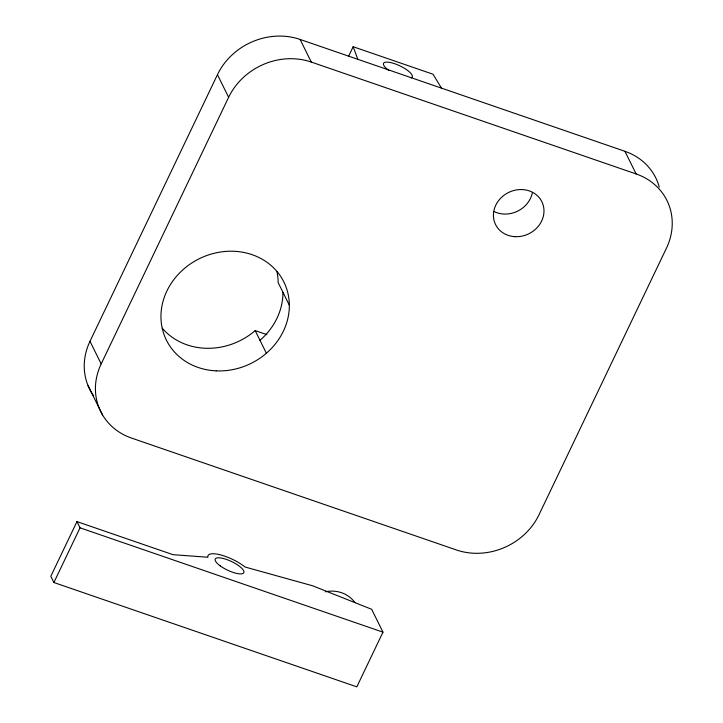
<?xml version="1.0" encoding="UTF-8"?>
<svg xmlns="http://www.w3.org/2000/svg" width="723" height="723" viewBox="0 0 723 723"><rect width="100%" height="100%" fill="white"/><g stroke="black" fill="none" stroke-linecap="round" stroke-linejoin="round"><path stroke-width="1.08" d="M93.665 395.852A63.552 56.629 -26.3 0 1 89.995 341.292L217.451 74.668A63.552 56.629 -26.3 0 1 300.09 39.431L624.943 151.315A63.552 56.629 -26.3 0 1 659.277 187.121M101.175 363.922L228.631 97.298A63.552 56.629 -26.3 0 1 311.279 62.061L636.132 173.945A63.552 56.629 -26.3 0 1 666.479 248.097L539.024 514.722A63.552 56.629 -26.3 0 1 456.385 549.95L131.532 438.075A63.552 56.629 -26.3 0 1 101.175 363.922L89.995 341.292M76.954 521.599L50.809 576.294L53.891 582.521L356.828 686.85L382.973 632.155L371.667 609.29L312.607 585.784L245.115 567.04A23.805 7.149 25.5 0 0 220.614 554.903A23.805 7.149 25.5 0 0 207.899 557.243L173.005 554.677L76.954 521.599L80.036 527.826L382.973 632.155M53.891 582.521L80.036 527.826M348.495 56.484L353.158 46.724L433.032 74.225L441.753 88.604M162.259 328.197A65.54 58.391 -26.3 0 0 255.192 330.61L266.895 334.632M624.943 151.315L636.132 173.945M300.09 39.431L311.279 62.061M217.451 74.668L228.631 97.298M289.336 305.214L278.147 282.585A65.54 58.391 -26.3 0 0 276.936 271.523M255.192 330.61L266.38 353.24M88.052 385.666L102.539 414.93M353.158 46.724L357.84 59.34M389.046 70.547A15.888 4.772 25.5 0 1 385.73 62.151A15.888 4.772 25.5 0 1 404.699 68.459A15.888 4.772 25.5 0 1 411.197 77.912M532.39 192.625A25.82 23 -26.3 0 1 494.107 211.541M282.946 292.282A65.54 58.391 -26.3 0 1 259.982 340.307M325.296 591.812A28.595 26.615 -11.2 0 1 354.903 602.557M216.168 370.863A65.54 58.391 -26.3 0 0 284.681 283.696A65.54 58.391 -26.3 0 0 174.577 278.662A65.54 58.391 -26.3 0 0 216.168 370.863M515.174 236.674A25.82 23 -26.3 0 0 542.16 202.341A25.82 23 -26.3 0 0 498.789 200.352A25.82 23 -26.3 0 0 515.174 236.674M220.253 565.901A15.861 4.763 25.5 0 0 243.768 572.824A15.861 4.763 25.5 0 0 224.573 558.834A15.861 4.763 25.5 0 0 220.253 565.901"/></g></svg>
